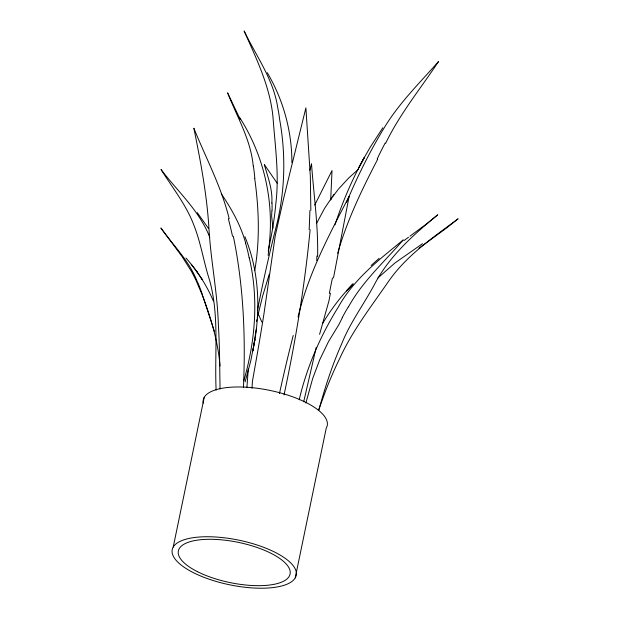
<?xml version="1.0" encoding="UTF-8"?>
<svg xmlns="http://www.w3.org/2000/svg" width="619" height="619" viewBox="0 0 619 619"><rect width="100%" height="100%" fill="white"/><g stroke="black" fill="none" stroke-linecap="round" stroke-linejoin="round"><path stroke-width="0.93" d="M317.617 256.32C318.282 225.362 313.725 194.621 311.512 163.811L309.887 170.194M310.839 210.313L310.328 176.245L305.894 107.899L283.61 198.575L275.215 235.916L263.887 314.32A557.177 101.47 -82.4 0 1 257.171 354.509L252.444 381.265L251.987 388.306M248.273 369.156L246.904 387.455M330.701 199.813L332.016 170.573L314.7 205.129M271.865 210.963L271.617 216.046L272.964 228.171M310.111 229.719C304.85 285.189 295.65 340.473 284.036 394.937M269.366 243.019C273.954 199.125 263.346 154.386 239.483 117.254M243.453 387.362C245.673 336.852 243.561 285.839 233.317 236.218M268.174 255.469L269.265 244.157M256.281 329.068L252.908 350.95L254.866 339.73L254.773 340.311C260.584 305.693 258.433 269.304 244.884 236.659M254.719 270.681C260.042 240.087 258.966 208.889 254.672 178.295M257.372 310.753C262.897 282.078 269.381 253.542 276.561 225.239C285.127 190.698 285.955 154.588 279.664 119.629A202.529 172.237 -26.4 0 0 277.668 107.288C273.374 79.131 256.104 56.027 244.126 30.95C256.583 59.184 270.549 87.441 273.118 118.709C275.184 146.835 279.331 175.03 275.857 203.272A373.481 334.299 -27.5 0 1 271.238 236.118L268.236 250.772M254.866 339.73L250.757 360.939L245.116 381.9M256.568 321.571L256.893 319.675M330.407 293.166L328.929 300.95L319.59 334.322M173.219 547.088L204.239 397.321M295.224 577.883A63.308 22.787 11.7 0 0 214.073 536.913A63.308 22.787 11.7 0 0 193.376 572.652A63.308 22.787 11.7 0 0 295.224 577.883L326.244 428.116A63.308 22.787 11.7 0 0 269.126 390.249A63.308 22.787 11.7 0 0 203.225 403.186M303.712 401.731L316.232 347.375M333.486 277.923L349.116 196.432C328.975 235.15 308.146 274.194 298.056 316.982M257.287 317.911L262.588 296.192L269.273 274.163M279.455 393.545L281.328 385.111A510.837 136.466 -72.2 0 1 288.562 354.122L293.213 335.444M305.887 403L312.68 378.495L319.768 359.693L328.519 341.564L338.972 324.418L342.346 317.671M299.201 399.804C306.892 366.804 320.588 335.475 338.492 306.769C353.844 279.076 379.254 259.624 403.255 239.901C384.523 261.806 362.525 281.219 348.512 306.823M243.824 380.7C255.353 340.914 258.804 298.358 249.248 257.783M318.816 410.188C324.952 387.533 332.202 365.14 341.75 343.677C349.959 323.033 363.229 305.128 373.76 285.777C388.593 256.815 412.981 235.088 437.757 214.801L426.638 223.854L409.971 236.164M337.657 253.341C347.027 220.387 361.953 189.484 377.691 159.222M334.941 224.875C342.671 201.748 352.196 179.193 364.088 157.891L370.301 147.113L382.828 127.762M318.476 410.451L325.439 391.347A432.294 401.507 -3.1 0 1 339.699 358.509C352.412 330.561 371.354 306.343 388.647 281.235C406.76 255.252 433.107 237.41 458.114 218.786L446.415 228.125L418.962 248.211M346.508 202.521C357.209 176.825 369.667 151.787 384.105 127.971C398.938 103.288 419.581 83.016 438.507 61.567C420.587 88.594 399.828 113.857 385.683 143.244M316.657 223.266L324.488 208.487L334.036 194.304M364.39 157.334L358.749 167.881L364.088 157.891M322.654 323.458C331.095 309.183 341.239 295.921 352.876 284.106L346.539 290.907L353.178 283.765M330.608 199.836L332.047 197.716M333.014 196.308L338.098 189.553M338.578 188.965L348.559 178.14L358.409 169.281M377.861 277.985L395.054 262.897L422.506 243.708M371.137 265.497L379.083 258.378M404.137 240.482L408.509 237.239M185.932 257.991C197.237 270.743 206.676 285.189 213.323 300.911M191.302 264.359L197.299 272.252M197.252 212.634L208.495 228.465M196.455 271.076L202.111 279.393L201.307 278.217M277.15 183.178L264.344 164.631C267.88 177.251 272.77 189.662 271.842 203.086M221.285 193.793C231.645 209.036 240.799 225.339 245.704 243.228M267.253 72.671C283.301 99.767 291.897 131.104 291.905 162.604M257.697 312.533L261.883 322.135M240.211 119.452L227.606 92.85C237.031 116.945 250.873 139.739 253.233 166.093M197.778 283.115C190.211 261.798 173.645 246.037 160.886 227.97L181.994 256.444L191.619 271.664L195.836 279.865L203.109 297.074L214.514 331.714M209.818 237.487C199.628 210.831 177.854 191.735 161.025 169.505C172.469 187.843 186.342 204.943 193.964 225.401C200.982 243.159 203.682 262.038 209.547 280.113C219.552 316.131 214.437 353.449 216.124 390.156M202.374 295.248C211.017 318.019 217.996 341.564 220.039 365.968M229.169 218.677C221.501 187.031 205.957 158.224 193.863 128.203C200.471 160.816 206.7 193.546 208.851 226.802C210.522 259.237 217.3 291.162 218.314 323.691A680.869 500.864 69.4 0 1 219.644 361.272L220.047 388.995M316.897 256.018A213.524 56.074 89.9 0 1 316.75 260.622M197.941 283.007A228.295 168.5 -47.8 0 1 202.575 295.124M309.895 210.561A276.213 60.561 -87.4 0 1 309.167 229.672M342.237 317.617A147.786 116.573 -57.6 0 1 348.404 306.761M228.365 218.755A335.924 251.306 62.4 0 1 232.512 236.234M377.172 159.037A268.151 211.706 -55.8 0 1 385.18 143.02M329.347 293.421A255.392 59.942 -77.5 0 1 332.465 277.916M245.581 243.252A173.838 155.996 24.1 0 1 249.14 257.79M253.357 166.031A202.529 150.765 -52.2 0 1 254.811 178.241M271.996 202.885A142.571 50.565 -64.3 0 1 272.051 210.754M197.415 571.646A57.041 20.535 11.7 0 0 289.189 576.359A57.041 20.535 11.7 0 0 216.07 539.443A57.041 20.535 11.7 0 0 197.415 571.646"/></g></svg>
